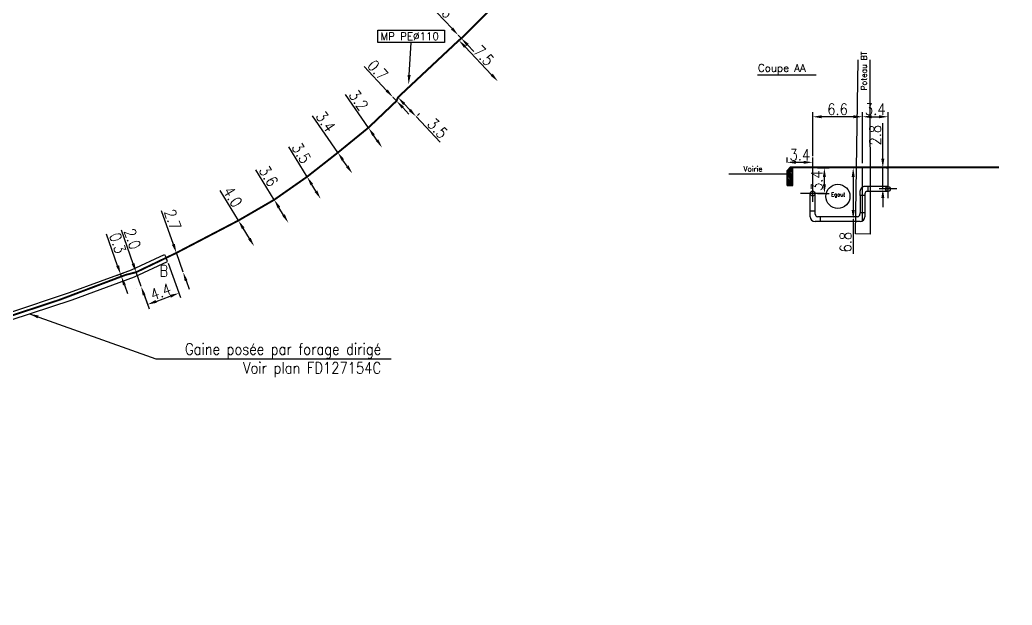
# Model space of a CAD drawing. Header units: millimetres. Extents: x 126999 to 128000, y 154000 to 155000.
# Drawn here: x 127521.8 to 127653.4, y 154125.7 to 154203.3 of the extents above; entities that cross this region are included whole.
import ezdxf
from ezdxf.enums import TextEntityAlignment as Align

# ---------------------------------------------------------------- set-up
doc = ezdxf.new("R2010")
doc.units = ezdxf.units.MM
doc.header["$PDMODE"] = 34
doc.layers.get('DEFPOINTS').update_dxf_attribs({"linetype": 'CONTINUOUS'})
doc.layers.add('G_120', color=4, linetype='CONTINUOUS')
doc.layers.add('G_400', color=7, linetype='CONTINUOUS')
doc.styles.get("Standard").update_dxf_attribs({"font": 'romans.shx', "width": 0.85})
doc.linetypes.add('G_TYPB_PE', pattern='A,5,-0.3,["o",Standard,S=1.5,R=0,X=0,Y=-0.5],-1.65', length=6.95)
doc.dimstyles.get("Standard").update_dxf_attribs({"dimtxt": 1.5, "dimasz": 1.2, "dimexe": 0.625, "dimexo": 0.625, "dimgap": 0.25, "dimtad": 1, "dimdec": 1, "dimzin": 0, "dimdsep": 46, "dimtxsty": 'Standard', "dimcen": -0.5, "dimadec": 0, "dimazin": 0, "dimtfac": 1, "dimtdec": 1, "dimtmove": 0, "dimatfit": 3, "dimfxl": 1, "dimtolj": 1, "dimtzin": 0, "dimarcsym": 0})

# ---------------------------------------------------------------- blocks, each defined once
blk = doc.blocks.new('*D112')
at = {"layer": 'DEFPOINTS', "color": 0, "linetype": 'Continuous', "transparency": 16777216}
for p in [(127579.9, 154201.27), (127579.9, 154201.27), (127580.32, 154200.84)]:
    blk.add_point(p, dxfattribs=at)
at = {"layer": 'G_120', "color": 0, "linetype": 'Continuous', "lineweight": -2, "transparency": 16777216}
for p, q in [((127579.08, 154202.14), (127576.06, 154205.31)), ((127580.32, 154200.84), (127579.9, 154201.27)), ((127581.14, 154199.97), (127581.97, 154199.1))]:
    blk.add_line(p, q, dxfattribs=at)
at = {"layer": 'G_120', "color": 0, "linetype": 'Continuous', "transparency": 16777216}
for points in [[(127579.22, 154202.28), (127578.93, 154202.01), (127579.9, 154201.27)], [(127581.29, 154200.11), (127581, 154199.83), (127580.32, 154200.84)]]:
    blk.add_solid(points, dxfattribs=at)
at = {"layer": 'G_120', "color": 0, "linetype": 'Continuous', "transparency": 16777216, "insert": (127577.88, 154204.85), "char_height": 1.5, "attachment_point": 5, "rotation": 313.614}
blk.add_mtext('\\A1;0.6', dxfattribs=at)
blk = doc.blocks.new('*D113')
at = {"layer": 'DEFPOINTS', "color": 0, "linetype": 'Continuous', "transparency": 16777216}
for p in [(127579.99, 154200.58), (127585.16, 154195.15), (127585.16, 154195.15)]:
    blk.add_point(p, dxfattribs=at)
at = {"layer": 'G_120', "color": 0, "linetype": 'Continuous', "lineweight": -2, "transparency": 16777216}
blk.add_line((127580.82, 154199.71), (127584.33, 154196.02), dxfattribs=at)
at = {"layer": 'G_120', "color": 0, "linetype": 'Continuous', "transparency": 16777216}
for points in [[(127580.96, 154199.85), (127580.67, 154199.58), (127579.99, 154200.58)], [(127584.48, 154196.16), (127584.19, 154195.88), (127585.16, 154195.15)]]:
    blk.add_solid(points, dxfattribs=at)
at = {"layer": 'G_120', "color": 0, "linetype": 'Continuous', "transparency": 16777216, "insert": (127583.3, 154198.56), "char_height": 1.5, "attachment_point": 5, "rotation": 313.614}
blk.add_mtext('\\A1;7.5', dxfattribs=at)
blk = doc.blocks.new('*D114')
at = {"layer": 'DEFPOINTS', "color": 0, "linetype": 'Continuous', "transparency": 16777216}
for p in [(127571.62, 154192.74), (127574.03, 154190.2), (127574.32, 154190.47)]:
    blk.add_point(p, dxfattribs=at)
at = {"layer": 'G_120', "color": 0, "linetype": 'Continuous', "lineweight": -2, "transparency": 16777216}
for p, q in [((127572.07, 154193.17), (127572.37, 154193.45)), ((127572.74, 154192.15), (127573.5, 154191.35)), ((127574.32, 154190.47), (127577.52, 154187.09)), ((127574.48, 154190.63), (127574.77, 154190.9))]:
    blk.add_line(p, q, dxfattribs=at)
at = {"layer": 'G_120', "color": 0, "linetype": 'Continuous', "transparency": 16777216}
for points in [[(127572.88, 154192.28), (127572.59, 154192.01), (127571.91, 154193.02)], [(127573.64, 154191.48), (127573.35, 154191.21), (127574.32, 154190.47)]]:
    blk.add_solid(points, dxfattribs=at)
at = {"layer": 'G_120', "color": 0, "linetype": 'Continuous', "transparency": 16777216, "insert": (127577.16, 154188.93), "char_height": 1.5, "attachment_point": 5, "rotation": 313.4307}
blk.add_mtext('\\A1;3.5', dxfattribs=at)
blk = doc.blocks.new('*D115')
at = {"layer": 'DEFPOINTS', "color": 0, "linetype": 'Continuous', "transparency": 16777216}
for p in [(127571.24, 154193.06), (127571.24, 154193.06), (127571.72, 154192.55)]:
    blk.add_point(p, dxfattribs=at)
at = {"layer": 'G_120', "color": 0, "linetype": 'Continuous', "lineweight": -2, "transparency": 16777216}
for p, q in [((127570.41, 154193.93), (127567.41, 154197.1)), ((127571.72, 154192.55), (127571.24, 154193.06)), ((127572.55, 154191.68), (127573.37, 154190.8))]:
    blk.add_line(p, q, dxfattribs=at)
at = {"layer": 'G_120', "color": 0, "linetype": 'Continuous', "transparency": 16777216}
for points in [[(127570.56, 154194.06), (127570.27, 154193.79), (127571.24, 154193.06)], [(127572.69, 154191.81), (127572.4, 154191.54), (127571.72, 154192.55)]]:
    blk.add_solid(points, dxfattribs=at)
at = {"layer": 'G_120', "color": 0, "linetype": 'Continuous', "transparency": 16777216, "insert": (127569.23, 154196.64), "char_height": 1.5, "attachment_point": 5, "rotation": 313.4307}
blk.add_mtext('\\A1;0.7', dxfattribs=at)
blk = doc.blocks.new('*D116')
at = {"layer": 'DEFPOINTS', "color": 0, "linetype": 'Continuous', "transparency": 16777216}
for p in [(127567.99, 154189), (127569.81, 154186.36), (127569.81, 154186.36)]:
    blk.add_point(p, dxfattribs=at)
at = {"layer": 'G_120', "color": 0, "linetype": 'Continuous', "lineweight": -2, "transparency": 16777216}
for p, q in [((127567.99, 154189), (127564.97, 154193.38)), ((127569.13, 154187.35), (127568.68, 154188.01))]:
    blk.add_line(p, q, dxfattribs=at)
at = {"layer": 'G_120', "color": 0, "linetype": 'Continuous', "transparency": 16777216}
for points in [[(127568.84, 154188.12), (127568.51, 154187.9), (127567.99, 154189)], [(127569.29, 154187.47), (127568.97, 154187.24), (127569.81, 154186.36)]]:
    blk.add_solid(points, dxfattribs=at)
at = {"layer": 'G_120', "color": 0, "linetype": 'Continuous', "transparency": 16777216, "insert": (127566.7, 154192.64), "char_height": 1.5, "attachment_point": 5, "rotation": 304.601}
blk.add_mtext('\\A1;3.2', dxfattribs=at)
blk = doc.blocks.new('*D117')
at = {"layer": 'DEFPOINTS', "color": 0, "linetype": 'Continuous', "transparency": 16777216}
for p in [(127563.94, 154185.7), (127565.87, 154182.9), (127565.87, 154182.9)]:
    blk.add_point(p, dxfattribs=at)
at = {"layer": 'G_120', "color": 0, "linetype": 'Continuous', "lineweight": -2, "transparency": 16777216}
for p, q in [((127563.94, 154185.7), (127560.57, 154190.57)), ((127565.19, 154183.89), (127564.62, 154184.71))]:
    blk.add_line(p, q, dxfattribs=at)
at = {"layer": 'G_120', "color": 0, "linetype": 'Continuous', "transparency": 16777216}
for points in [[(127564.78, 154184.82), (127564.45, 154184.6), (127563.94, 154185.7)], [(127565.35, 154184), (127565.02, 154183.77), (127565.87, 154182.9)]]:
    blk.add_solid(points, dxfattribs=at)
at = {"layer": 'G_120', "color": 0, "linetype": 'Continuous', "transparency": 16777216, "insert": (127562.32, 154189.81), "char_height": 1.5, "attachment_point": 5, "rotation": 304.601}
blk.add_mtext('\\A1;3.4', dxfattribs=at)
blk = doc.blocks.new('*D118')
at = {"layer": 'DEFPOINTS', "color": 0, "linetype": 'Continuous', "transparency": 16777216}
for p in [(127559.86, 154182.5), (127561.66, 154179.56), (127561.66, 154179.56)]:
    blk.add_point(p, dxfattribs=at)
at = {"layer": 'G_120', "color": 0, "linetype": 'Continuous', "lineweight": -2, "transparency": 16777216}
for p, q in [((127559.86, 154182.5), (127557.42, 154186.47)), ((127561.03, 154180.58), (127560.48, 154181.48))]:
    blk.add_line(p, q, dxfattribs=at)
at = {"layer": 'G_120', "color": 0, "linetype": 'Continuous', "transparency": 16777216}
for points in [[(127560.65, 154181.58), (127560.31, 154181.37), (127559.86, 154182.5)], [(127561.2, 154180.69), (127560.86, 154180.48), (127561.66, 154179.56)]]:
    blk.add_solid(points, dxfattribs=at)
at = {"layer": 'G_120', "color": 0, "linetype": 'Continuous', "transparency": 16777216, "insert": (127559.1, 154185.64), "char_height": 1.5, "attachment_point": 5, "rotation": 301.5024}
blk.add_mtext('\\A1;3.5', dxfattribs=at)
blk = doc.blocks.new('*D119')
at = {"layer": 'DEFPOINTS', "color": 0, "linetype": 'Continuous', "transparency": 16777216}
for p in [(127555.5, 154179.45), (127557.37, 154176.4), (127557.37, 154176.4)]:
    blk.add_point(p, dxfattribs=at)
at = {"layer": 'G_120', "color": 0, "linetype": 'Continuous', "lineweight": -2, "transparency": 16777216}
for p, q in [((127555.5, 154179.45), (127553.07, 154183.42)), ((127556.74, 154177.43), (127556.13, 154178.42))]:
    blk.add_line(p, q, dxfattribs=at)
at = {"layer": 'G_120', "color": 0, "linetype": 'Continuous', "transparency": 16777216}
for points in [[(127556.3, 154178.53), (127555.96, 154178.32), (127555.5, 154179.45)], [(127556.91, 154177.53), (127556.57, 154177.32), (127557.37, 154176.4)]]:
    blk.add_solid(points, dxfattribs=at)
at = {"layer": 'G_120', "color": 0, "linetype": 'Continuous', "transparency": 16777216, "insert": (127554.75, 154182.59), "char_height": 1.5, "attachment_point": 5, "rotation": 301.5024}
blk.add_mtext('\\A1;3.6', dxfattribs=at)
blk = doc.blocks.new('*D120')
at = {"layer": 'DEFPOINTS', "color": 0, "linetype": 'Continuous', "transparency": 16777216}
for p in [(127550.75, 154176.7), (127552.84, 154173.29), (127552.84, 154173.29)]:
    blk.add_point(p, dxfattribs=at)
at = {"layer": 'G_120', "color": 0, "linetype": 'Continuous', "lineweight": -2, "transparency": 16777216}
for p, q in [((127550.75, 154176.7), (127548.32, 154180.67)), ((127552.21, 154174.31), (127551.38, 154175.68))]:
    blk.add_line(p, q, dxfattribs=at)
at = {"layer": 'G_120', "color": 0, "linetype": 'Continuous', "transparency": 16777216}
for points in [[(127551.55, 154175.78), (127551.21, 154175.57), (127550.75, 154176.7)], [(127552.38, 154174.42), (127552.04, 154174.21), (127552.84, 154173.29)]]:
    blk.add_solid(points, dxfattribs=at)
at = {"layer": 'G_120', "color": 0, "linetype": 'Continuous', "transparency": 16777216, "insert": (127550, 154179.84), "char_height": 1.5, "attachment_point": 5, "rotation": 301.5024}
blk.add_mtext('\\A1;4.0', dxfattribs=at)
blk = doc.blocks.new('*D121')
at = {"layer": 'DEFPOINTS', "color": 0, "linetype": 'Continuous', "transparency": 16777216}
for p in [(127537.19, 154169.85), (127537.85, 154167.96), (127537.85, 154167.96)]:
    blk.add_point(p, dxfattribs=at)
at = {"layer": 'G_120', "color": 0, "linetype": 'Continuous', "lineweight": -2, "transparency": 16777216}
for p, q in [((127536.79, 154170.98), (127535.23, 154175.42)), ((127536.6, 154169.64), (127536.6, 154169.64)), ((127537.85, 154167.96), (127537.19, 154169.85)), ((127537.26, 154167.75), (127537.26, 154167.75)), ((127538.25, 154166.83), (127538.64, 154165.69))]:
    blk.add_line(p, q, dxfattribs=at)
at = {"layer": 'G_120', "color": 0, "linetype": 'Continuous', "transparency": 16777216}
for points in [[(127536.98, 154171.04), (127536.6, 154170.91), (127537.19, 154169.85)], [(127538.43, 154166.89), (127538.06, 154166.76), (127537.85, 154167.96)]]:
    blk.add_solid(points, dxfattribs=at)
at = {"layer": 'G_120', "color": 0, "linetype": 'Continuous', "transparency": 16777216, "insert": (127536.7, 154174.26), "char_height": 1.5, "attachment_point": 5, "rotation": 289.3121}
blk.add_mtext('\\A1;2.0', dxfattribs=at)
blk = doc.blocks.new('*D122')
at = {"layer": 'DEFPOINTS', "color": 0, "linetype": 'Continuous', "transparency": 16777216}
for p in [(127542.53, 154172.41), (127543.42, 154169.86), (127543.42, 154169.86)]:
    blk.add_point(p, dxfattribs=at)
at = {"layer": 'G_120', "color": 0, "linetype": 'Continuous', "lineweight": -2, "transparency": 16777216}
for p, q in [((127542.13, 154173.54), (127540.57, 154177.98)), ((127543.42, 154169.86), (127542.53, 154172.41)), ((127543.81, 154168.73), (127544.21, 154167.59))]:
    blk.add_line(p, q, dxfattribs=at)
at = {"layer": 'G_120', "color": 0, "linetype": 'Continuous', "transparency": 16777216}
for points in [[(127542.32, 154173.61), (127541.94, 154173.47), (127542.53, 154172.41)], [(127544, 154168.79), (127543.63, 154168.66), (127543.42, 154169.86)]]:
    blk.add_solid(points, dxfattribs=at)
at = {"layer": 'G_120', "color": 0, "linetype": 'Continuous', "transparency": 16777216, "insert": (127542.04, 154176.82), "char_height": 1.5, "attachment_point": 5, "rotation": 289.3121}
blk.add_mtext('\\A1;2.7', dxfattribs=at)
blk = doc.blocks.new('*D123')
at = {"layer": 'DEFPOINTS', "color": 0, "linetype": 'Continuous', "transparency": 16777216}
for p in [(127535.13, 154169.58), (127536.1, 154169.92), (127536.2, 154169.64)]:
    blk.add_point(p, dxfattribs=at)
at = {"layer": 'G_120', "color": 0, "linetype": 'Continuous', "lineweight": -2, "transparency": 16777216}
for p, q in [((127534.74, 154170.71), (127533.28, 154174.88)), ((127535.51, 154169.71), (127534.54, 154169.37)), ((127535.61, 154169.43), (127534.64, 154169.09)), ((127535.23, 154169.3), (127535.13, 154169.58)), ((127535.63, 154168.16), (127536.03, 154167.03))]:
    blk.add_line(p, q, dxfattribs=at)
at = {"layer": 'G_120', "color": 0, "linetype": 'Continuous', "transparency": 16777216}
for points in [[(127534.93, 154170.78), (127534.55, 154170.65), (127535.13, 154169.58)], [(127535.82, 154168.23), (127535.44, 154168.1), (127535.23, 154169.3)]]:
    blk.add_solid(points, dxfattribs=at)
at = {"layer": 'G_120', "color": 0, "linetype": 'Continuous', "transparency": 16777216, "insert": (127534.75, 154173.71), "char_height": 1.5, "attachment_point": 5, "rotation": 289.3121}
blk.add_mtext('\\A1;0.3', dxfattribs=at)
blk = doc.blocks.new('*D35')
at = {"layer": 'DEFPOINTS', "color": 0, "linetype": 'Continuous', "transparency": 16777216}
for p in [(127636.91, 154190.45), (127633.51, 154183.68), (127636.91, 154180.88)]:
    blk.add_point(p, dxfattribs=at)
at = {"layer": 'G_120', "color": 0, "linetype": 'Continuous', "lineweight": -2, "transparency": 16777216}
for p, q in [((127633.51, 154184.3), (127633.51, 154191.07)), ((127634.71, 154190.45), (127635.71, 154190.45)), ((127636.91, 154181.5), (127636.91, 154191.07))]:
    blk.add_line(p, q, dxfattribs=at)
at = {"layer": 'G_120', "color": 0, "linetype": 'Continuous', "transparency": 16777216}
for points in [[(127634.71, 154190.65), (127634.71, 154190.25), (127633.51, 154190.45)], [(127635.71, 154190.65), (127635.71, 154190.25), (127636.91, 154190.45)]]:
    blk.add_solid(points, dxfattribs=at)
at = {"layer": 'G_120', "color": 0, "linetype": 'Continuous', "transparency": 16777216, "insert": (127635.21, 154191.45), "char_height": 1.5, "attachment_point": 5}
blk.add_mtext('\\A1;3.4', dxfattribs=at)
blk = doc.blocks.new('*D36')
at = {"layer": 'DEFPOINTS', "color": 0, "linetype": 'Continuous', "transparency": 16777216}
for p in [(127626.91, 154190.45), (127626.91, 154184.61), (127633.51, 154183.68)]:
    blk.add_point(p, dxfattribs=at)
at = {"layer": 'G_120', "color": 0, "linetype": 'Continuous', "lineweight": -2, "transparency": 16777216}
for p, q in [((127626.91, 154185.23), (127626.91, 154191.07)), ((127632.31, 154190.45), (127628.11, 154190.45)), ((127633.51, 154184.3), (127633.51, 154191.07))]:
    blk.add_line(p, q, dxfattribs=at)
at = {"layer": 'G_120', "color": 0, "linetype": 'Continuous', "transparency": 16777216}
for points in [[(127628.11, 154190.65), (127628.11, 154190.25), (127626.91, 154190.45)], [(127632.31, 154190.65), (127632.31, 154190.25), (127633.51, 154190.45)]]:
    blk.add_solid(points, dxfattribs=at)
at = {"layer": 'G_120', "color": 0, "linetype": 'Continuous', "transparency": 16777216, "insert": (127630.21, 154191.45), "char_height": 1.5, "attachment_point": 5}
blk.add_mtext('\\A1;6.6', dxfattribs=at)
blk = doc.blocks.new('*D37')
at = {"layer": 'DEFPOINTS', "color": 0, "linetype": 'Continuous', "transparency": 16777216}
for p in [(127636.05, 154183.68), (127636.1, 154180.88), (127636.21, 154180.88)]:
    blk.add_point(p, dxfattribs=at)
at = {"layer": 'G_120', "color": 0, "linetype": 'Continuous', "lineweight": -2, "transparency": 16777216}
for p, q in [((127636.21, 154184.88), (127636.21, 154189.59)), ((127636.21, 154180.88), (127636.21, 154183.68)), ((127636.67, 154183.68), (127636.84, 154183.68)), ((127636.21, 154179.68), (127636.21, 154178.48)), ((127636.73, 154180.88), (127636.84, 154180.88))]:
    blk.add_line(p, q, dxfattribs=at)
at = {"layer": 'G_120', "color": 0, "linetype": 'Continuous', "transparency": 16777216}
for points in [[(127636.01, 154184.88), (127636.41, 154184.88), (127636.21, 154183.68)], [(127636.01, 154179.68), (127636.41, 154179.68), (127636.21, 154180.88)]]:
    blk.add_solid(points, dxfattribs=at)
at = {"layer": 'G_120', "color": 0, "linetype": 'Continuous', "transparency": 16777216, "insert": (127635.21, 154188), "char_height": 1.5, "attachment_point": 5, "rotation": 90}
blk.add_mtext('\\A1;2.8', dxfattribs=at)
blk = doc.blocks.new('*D38')
at = {"layer": 'DEFPOINTS', "color": 0, "linetype": 'Continuous', "transparency": 16777216}
for p in [(127632.28, 154183.68), (127632.28, 154176.88), (127632.28, 154176.88)]:
    blk.add_point(p, dxfattribs=at)
at = {"layer": 'G_120', "color": 0, "linetype": 'Continuous', "lineweight": -2, "transparency": 16777216}
for p, q in [((127632.28, 154182.48), (127632.28, 154178.08)), ((127632.28, 154176.88), (127632.28, 154172.27))]:
    blk.add_line(p, q, dxfattribs=at)
at = {"layer": 'G_120', "color": 0, "linetype": 'Continuous', "transparency": 16777216}
for points in [[(127632.08, 154182.48), (127632.48, 154182.48), (127632.28, 154183.68)], [(127632.08, 154178.08), (127632.48, 154178.08), (127632.28, 154176.88)]]:
    blk.add_solid(points, dxfattribs=at)
at = {"layer": 'G_120', "color": 0, "linetype": 'Continuous', "transparency": 16777216, "insert": (127631.28, 154173.83), "char_height": 1.5, "attachment_point": 5, "rotation": 90}
blk.add_mtext('\\A1;6.8', dxfattribs=at)
blk = doc.blocks.new('*D39')
at = {"layer": 'DEFPOINTS', "color": 0, "linetype": 'Continuous', "transparency": 16777216}
for p in [(127623.51, 154184.41), (127623.51, 154183.76), (127626.91, 154180.28)]:
    blk.add_point(p, dxfattribs=at)
at = {"layer": 'G_120', "color": 0, "linetype": 'Continuous', "lineweight": -2, "transparency": 16777216}
for p, q in [((127623.51, 154184.38), (127623.51, 154185.03)), ((127626.91, 154180.9), (127626.91, 154185.03)), ((127625.71, 154184.41), (127624.71, 154184.41))]:
    blk.add_line(p, q, dxfattribs=at)
at = {"layer": 'G_120', "color": 0, "linetype": 'Continuous', "transparency": 16777216}
for points in [[(127624.71, 154184.61), (127624.71, 154184.21), (127623.51, 154184.41)], [(127625.71, 154184.61), (127625.71, 154184.21), (127626.91, 154184.41)]]:
    blk.add_solid(points, dxfattribs=at)
at = {"layer": 'G_120', "color": 0, "linetype": 'Continuous', "transparency": 16777216, "insert": (127625.21, 154185.41), "char_height": 1.5, "attachment_point": 5}
blk.add_mtext('\\A1;3.4', dxfattribs=at)
blk = doc.blocks.new('*D40')
at = {"layer": 'DEFPOINTS', "color": 0, "linetype": 'Continuous', "transparency": 16777216}
for p in [(127626.91, 154183.68), (127628.46, 154183.68), (127626.91, 154180.28)]:
    blk.add_point(p, dxfattribs=at)
at = {"layer": 'G_120', "color": 0, "linetype": 'Continuous', "lineweight": -2, "transparency": 16777216}
for p, q in [((127627.54, 154183.68), (127629.08, 154183.68)), ((127628.46, 154181.48), (127628.46, 154182.48)), ((127627.54, 154180.28), (127629.08, 154180.28))]:
    blk.add_line(p, q, dxfattribs=at)
at = {"layer": 'G_120', "color": 0, "linetype": 'Continuous', "transparency": 16777216}
for points in [[(127628.26, 154182.48), (127628.66, 154182.48), (127628.46, 154183.68)], [(127628.26, 154181.48), (127628.66, 154181.48), (127628.46, 154180.28)]]:
    blk.add_solid(points, dxfattribs=at)
at = {"layer": 'G_120', "color": 0, "linetype": 'Continuous', "transparency": 16777216, "insert": (127627.46, 154181.98), "char_height": 1.5, "attachment_point": 5, "rotation": 90}
blk.add_mtext('\\A1;3.4', dxfattribs=at)
blk = doc.blocks.new('*D222')
at = {"layer": 'DEFPOINTS', "color": 0, "linetype": 'Continuous', "transparency": 16777216}
for p in [(127541.21, 154171.61), (127537.85, 154167.96), (127542.85, 154167.07)]:
    blk.add_point(p, dxfattribs=at)
at = {"layer": 'G_400', "color": 0, "linetype": 'Continuous', "lineweight": -2, "transparency": 16777216}
for p, q in [((127541.42, 154171.03), (127543.06, 154166.48)), ((127538.06, 154167.37), (127538.92, 154164.99)), ((127539.84, 154165.98), (127541.72, 154166.66))]:
    blk.add_line(p, q, dxfattribs=at)
at = {"layer": 'G_400', "color": 0, "linetype": 'Continuous', "transparency": 16777216}
for points in [[(127541.65, 154166.85), (127541.79, 154166.47), (127542.85, 154167.07)], [(127539.77, 154166.17), (127539.91, 154165.79), (127538.71, 154165.57)]]:
    blk.add_solid(points, dxfattribs=at)
at = {"layer": 'G_400', "color": 0, "linetype": 'Continuous', "transparency": 16777216, "insert": (127540.44, 154167.26), "char_height": 1.5, "attachment_point": 5, "rotation": 19.863}
blk.add_mtext('\\A1;4.4', dxfattribs=at)

msp = doc.modelspace()

# ---------------------------------------------------------------- hatches: boundary and pattern name
at = {"layer": 'G_120', "linetype": 'Continuous'}
h = msp.add_hatch(dxfattribs=at)
h.set_pattern_fill('ANSI31', scale=0.05, angle=90, style=0)
h.set_pattern_definition([(135, (-33.58659, -20.23272), (-0.11225320151, -0.11225320151), [])])
h.paths.add_polyline_path([(127623.51, 154181.34), (127624.28, 154181.34), (127624.28, 154183.76), (127623.92, 154183.76), (127623.51, 154183.32)])

# ---------------------------------------------------------------- linework, layer by layer
at = {"layer": 'G_120', "color": 7, "linetype": 'Continuous'}
for p, q in [((127627.36, 154195.98), (127619.59, 154195.98)), ((127623.92, 154183.76), (127623.51, 154183.32)), ((127651.59, 154183.76), (127623.92, 154183.76)), ((127651.59, 154183.68), (127624.28, 154183.68)), ((127626.91, 154179.18), (127626.91, 154183.68)), ((127633.51, 154176.72), (127633.51, 154183.68)), ((127633.51, 154179.18), (127633.51, 154183.68)), ((127636.91, 154179.65), (127636.91, 154183.68)), ((127623.51, 154182.84), (127615.78, 154182.84)), ((127623.51, 154181.36), (127623.51, 154183.32)), ((127634.22, 154181.21), (127633.83, 154181.21)), ((127634.22, 154181.21), (127634.22, 154180.55)), ((127636.91, 154181.2), (127634.22, 154181.2)), ((127628.4, 154180.28), (127625.31, 154180.28)), ((127626.59, 154177.92), (127626.59, 154180.28)), ((127627.23, 154177.92), (127627.23, 154180.28)), ((127633.18, 154180.56), (127633.18, 154180.01)), ((127633.84, 154180.01), (127633.18, 154180.01)), ((127633.19, 154180.01), (127633.19, 154177.7)), ((127633.83, 154180.01), (127633.83, 154177.7)), ((127633.84, 154180.24), (127633.84, 154180.01)), ((127634.22, 154180.55), (127634.15, 154180.55)), ((127636.91, 154180.56), (127634.22, 154180.56)), ((127638.07, 154180.88), (127635.72, 154180.88)), ((127626.58, 154177.2), (127626.58, 154177.92)), ((127627.24, 154177.92), (127626.58, 154177.92)), ((127627.24, 154177.52), (127627.24, 154177.92)), ((127627.95, 154177.21), (127627.55, 154177.21)), ((127627.95, 154176.55), (127627.95, 154177.21)), ((127632.59, 154177.2), (127627.95, 154177.2)), ((127632.87, 154177.21), (127632.59, 154177.21)), ((127632.59, 154177.21), (127632.59, 154176.55)), ((127633.18, 154177.7), (127633.18, 154177.52)), ((127633.84, 154177.7), (127633.18, 154177.7)), ((127633.84, 154177.7), (127633.84, 154177.2)), ((127627.95, 154176.55), (127627.23, 154176.55)), ((127632.59, 154176.56), (127627.95, 154176.56)), ((127633.19, 154176.55), (127632.59, 154176.55))]:
    msp.add_line(p, q, dxfattribs=at)
at = {"layer": 'G_120', "linetype": 'G_TYPB_PE', "flags": 128}
msp.add_lwpolyline([(127228.85, 154205.29, 0.25, 0.25, 0), (127233.26, 154202.93, 0.25, 0.25, 0), (127245.59, 154196.46, 0.25, 0.25, 0), (127248.38, 154194.81, 0.25, 0.25, 0), (127267.63, 154184.09, 0.25, 0.25, 0), (127283.22, 154176.32, 0.25, 0.25, 0), (127293.43, 154170.75, 0.25, 0.25, 0), (127295.96, 154169.32, 0.25, 0.25, 0), (127302.59, 154166, 0.25, 0.25, 0), (127304.91, 154165.13, 0.25, 0.25, -0.052441), (127306.41, 154164.94, 0.25, 0.25, -0.039738), (127307.49, 154164.59, 0.25, 0.25, 0.268423), (127308.41, 154162.61, 0.25, 0.25, 0), (127317.32, 154159.35, 0.25, 0.25, 0), (127318.9, 154158.57, 0.25, 0.25, 0), (127320.23, 154157.91, 0.25, 0.25, 0), (127320.23, 154157.91, 0.25, 0.25, 0), (127336.43, 154149.1, 0.25, 0.25, 0), (127337.51, 154148.6, 0.25, 0.25, 0), (127351.3, 154141.17, 0.25, 0.25, 0), (127354.31, 154139.95, 0.25, 0.25, 0), (127360.98, 154136.34, 0.25, 0.25, 0), (127380.15, 154127.42, 0.25, 0.25, 0), (127382.12, 154127.06, 0.25, 0.25, 0.131527), (127394.26, 154126.33, 0.25, 0.25, 0), (127394.26, 154126.33, 0.25, 0.25, 0), (127398.52, 154127.24, 0.25, 0.25, 0), (127400.91, 154127.68, 0.25, 0.25, 0), (127403.56, 154128.6, 0.25, 0.25, 0), (127407.07, 154129.43, 0.25, 0.25, 0), (127411.34, 154131.46, 0.25, 0.25, 0), (127421.57, 154134.19, 0.25, 0.25, 0), (127428.58, 154135.7, 0.25, 0.25, 0), (127466.03, 154146.86, 0.25, 0.25, 0), (127466.62, 154147.21, 0.25, 0.25, 0), (127508.45, 154160.32, 0.25, 0.25, 0), (127508.98, 154160.67, 0.25, 0.25, 0.031917), (127535.78, 154169.49, 0.25, 0.25, 0), (127535.78, 154169.49, 0.25, 0.25, 0), (127537.19, 154169.85, 0.25, 0.25, 0), (127542.53, 154172.41, 0.25, 0.25, 0), (127550.75, 154176.7, 0.25, 0.25, 0), (127555.5, 154179.45, 0.25, 0.25, 0), (127559.86, 154182.5, 0.25, 0.25, 0), (127563.94, 154185.7, 0.25, 0.25, 0), (127567.99, 154189, 0.25, 0.25, 0), (127571.72, 154192.55, 0.25, 0.25, 0), (127571.91, 154193.02, 0.25, 0.25, 0), (127579.99, 154200.58, 0.25, 0.25, 0), (127580.32, 154200.84, 0.25, 0.25, 0), (127587.2, 154207.67, 0.25, 0.25, 0), (127591.03, 154211.1, 0.25, 0.25, 0), (127597.79, 154217.47, 0.25, 0.25, 0), (127601.81, 154221.04, 0.25, 0.25, 0), (127602.75, 154222.1, 0.25, 0.25, 0), (127617.16, 154235.47, 0.25, 0.25, 0), (127618.65, 154237.06, 0.25, 0.25, 0), (127620.48, 154235.38, 0.25, 0.25, 0), (127621.79, 154236.64, 0.25, 0.25, 0), (127632.27, 154246.52, 0.25, 0.25, 0), (127642.21, 154255.93, 0.25, 0.25, 0), (127648.82, 154262.05, 0.25, 0.25, 0), (127660.62, 154273.53, 0.25, 0.25, 0), (127671.6, 154284.3, 0.25, 0.25, 0), (127676.57, 154289.13, 0.25, 0.25, 0), (127684.47, 154296.06, 0, 0, 0)], format="xyseb", dxfattribs=at)
at = {"layer": 'G_120', "linetype": 'Continuous'}
msp.add_lwpolyline([(127578.07, 154200.31), (127569.23, 154200.31), (127569.23, 154201.94), (127578.07, 154201.94)], close=True, dxfattribs=at)
msp.add_lwpolyline([(127573.39, 154195.98), (127573.65, 154200.31)], dxfattribs=at)
at = {"layer": 'G_120', "color": 7, "linetype": 'Continuous', "flags": 128}
msp.add_lwpolyline([(127634.49, 154197.98), (127634.54, 154174.9), (127632.6, 154174.93), (127632.95, 154197.98)], dxfattribs=at)
at = {"layer": 'G_120', "color": 7, "linetype": 'Continuous'}
msp.add_lwpolyline([(127623.51, 154183.32), (127623.51, 154181.34), (127624.28, 154181.34), (127624.28, 154183.76)], dxfattribs=at)
for centre, radius in [((127630.25, 154179.9), 1.6), ((127636.91, 154180.88), 0.32), ((127626.91, 154180.28), 0.32)]:
    msp.add_circle(centre, radius, dxfattribs=at)
for centre, radius, start, end in [((127633.83, 154180.56), 0.65, 89.9796, 180), ((127634.15, 154180.24), 0.31, 89.8805, 180), ((127627.23, 154177.2), 0.65, 180, 270), ((127627.55, 154177.52), 0.31, 180, 270), ((127632.87, 154177.52), 0.31, 270, 0), ((127633.19, 154177.2), 0.65, 270, 360)]:
    msp.add_arc(centre, radius, start, end, dxfattribs=at)
at = {"layer": 'G_120', "linetype": 'Continuous'}
msp.add_solid([(127573.6, 154195.97), (127573.32, 154194.74), (127573.19, 154196)], dxfattribs=at)
at = {"layer": 'G_400', "color": 7}
for p, q in [((127536.59, 154170.15), (127540.94, 154172.2)), ((127540.94, 154172.2), (127541.15, 154171.75)), ((127536.97, 154169.23), (127541.36, 154171.29)), ((127541.36, 154171.29), (127541.15, 154171.75)), ((127528.36, 154167.15), (127536.59, 154170.15)), ((127528.69, 154166.21), (127536.97, 154169.23)), ((127520.19, 154164.43), (127528.36, 154167.15)), ((127520.49, 154163.48), (127528.69, 154166.21))]:
    msp.add_line(p, q, dxfattribs=at)

# ---------------------------------------------------------------- texts
at = {"layer": 'G_120', "linetype": 'Continuous'}
msp.add_text('MP PE%%C110', height=1, dxfattribs=at).set_placement((127569.58, 154200.61))
at = {"layer": 'G_120', "color": 7, "linetype": 'Continuous'}
msp.add_text('Poteau BT', height=0.75, rotation=90, dxfattribs=at).set_placement((127634.07, 154193.93))
for s, height, p in [('Coupe AA', 1, (127619.65, 154196.42)), ('Voirie', 0.7, (127617.73, 154183.19))]:
    msp.add_text(s, height=height, dxfattribs=at).set_placement(p)
msp.add_text('Egout', height=0.5, dxfattribs=at).set_placement((127630.29, 154179.9), align=Align.CENTER)
at = {"layer": 'G_400', "linetype": 'Continuous', "width": 0.85}
msp.add_text('B', height=1.5, dxfattribs=at).set_placement((127540.28, 154169.27))
at = {"layer": 'G_400', "linetype": 'Continuous', "insert": (127569.68, 154155.92), "char_height": 1.5, "attachment_point": 9}
msp.add_mtext('\\A1;Gaine posée par forage dirigé\\PVoir plan FD127154C', dxfattribs=at)

# ---------------------------------------------------------------- dimensions: what is measured, and where the dimension line sits
at = {"layer": 'G_120', "linetype": 'Continuous'}
for p1, p2, picture, middle in [((127580.32, 154200.84), (127579.9, 154201.27), '*D112', (127577.88, 154204.85)), ((127579.99, 154200.58), (127585.16, 154195.15), '*D113', (127583.3, 154198.56)), ((127571.72, 154192.55), (127571.24, 154193.06), '*D115', (127569.23, 154196.64))]:
    dim = msp.add_aligned_dim(p1=p1, p2=p2, distance=0, dimstyle='Standard', dxfattribs=at)
    dim.commit()
    dim.dimension.update_dxf_attribs({"geometry": picture, "text_midpoint": middle})
for base, p1, p2, angle, picture, middle in [((127569.81, 154186.36), (127567.99, 154189), (127569.81, 154186.36), 304.601, '*D116', (127565.87, 154192.07)), ((127574.32, 154190.47), (127571.62, 154192.74), (127574.03, 154190.2), 313.4307, '*D114', (127576.43, 154188.24)), ((127565.87, 154182.9), (127563.94, 154185.7), (127565.87, 154182.9), 304.601, '*D117', (127561.49, 154189.24)), ((127561.6584, 154179.5595), (127559.855659, 154182.501035), (127561.6584, 154179.5595), 301.502351, '*D118', (127558.249491, 154185.121822)), ((127557.37, 154176.4), (127555.5, 154179.45), (127557.37, 154176.4), 301.5024, '*D119', (127553.9, 154182.07)), ((127552.84, 154173.29), (127550.75, 154176.7), (127552.84, 154173.29), 301.5024, '*D120', (127549.14, 154179.32)), ((127543.42, 154169.86), (127542.53, 154172.41), (127543.42, 154169.86), 289.3121, '*D122', (127541.1, 154176.49)), ((127537.85, 154167.96), (127537.19, 154169.85), (127537.85, 154167.96), 289.3121, '*D121', (127535.76, 154173.93)), ((127535.13, 154169.58), (127536.2, 154169.64), (127536.1, 154169.92), 109.3121, '*D123', (127533.8, 154173.38))]:
    dim = msp.add_linear_dim(base=base, p1=p1, p2=p2, angle=angle, dimstyle='Standard', dxfattribs=at)
    dim.commit()
    dim.dimension.update_dxf_attribs({"geometry": picture, "text_midpoint": middle, "dimtype": 161})
at = {"layer": 'G_120', "color": 7, "linetype": 'Continuous'}
for base, p1, p2, angle, picture, middle in [((127626.91, 154190.45), (127633.51, 154183.68), (127626.91, 154184.61), 0, '*D36', (127630.21, 154191.45)), ((127623.51, 154184.41), (127626.91, 154180.28), (127623.51, 154183.76), 180, '*D39', (127625.21, 154185.41)), ((127628.46, 154183.68), (127626.91, 154180.28), (127626.91, 154183.68), 90, '*D40', (127627.46, 154181.98))]:
    dim = msp.add_linear_dim(base=base, p1=p1, p2=p2, angle=angle, dimstyle='Standard', dxfattribs=at)
    dim.commit()
    dim.dimension.update_dxf_attribs({"geometry": picture, "text_midpoint": middle})
dim = msp.add_linear_dim(base=(127636.91, 154190.45), p1=(127633.51, 154183.68), p2=(127636.91, 154180.88), dimstyle='Standard', dxfattribs=at)
dim.commit()
dim.dimension.update_dxf_attribs({"geometry": '*D35', "text_midpoint": (127635.21, 154191.45)})
for base, p1, p2, picture, middle in [((127636.21, 154180.88), (127636.05, 154183.68), (127636.1, 154180.88), '*D37', (127636.21, 154188)), ((127632.28, 154176.88), (127632.28, 154183.68), (127632.28, 154176.88), '*D38', (127632.28, 154173.83))]:
    dim = msp.add_linear_dim(base=base, p1=p1, p2=p2, angle=270, dimstyle='Standard', dxfattribs=at)
    dim.commit()
    dim.dimension.update_dxf_attribs({"geometry": picture, "text_midpoint": middle, "dimtype": 160})
at = {"layer": 'G_400', "linetype": 'Continuous'}
dim = msp.add_linear_dim(base=(127542.85, 154167.07), p1=(127537.85, 154167.96), p2=(127541.21, 154171.61), angle=19.863, dimstyle='Standard', dxfattribs=at)
dim.commit()
dim.dimension.update_dxf_attribs({"geometry": '*D222', "text_midpoint": (127540.44, 154167.26)})

# ---------------------------------------------------------------- leaders
at = {"layer": 'G_400', "linetype": 'Continuous', "annotation_type": 0, "has_hookline": 1, "hookline_direction": 0, "text_width": 29.75}
msp.add_leader([(127523.05, 154164.33), (127539.79, 154158.39), (127540.99, 154158.39)], dimstyle='Standard', dxfattribs=at)

doc.saveas('drawing.dxf')
